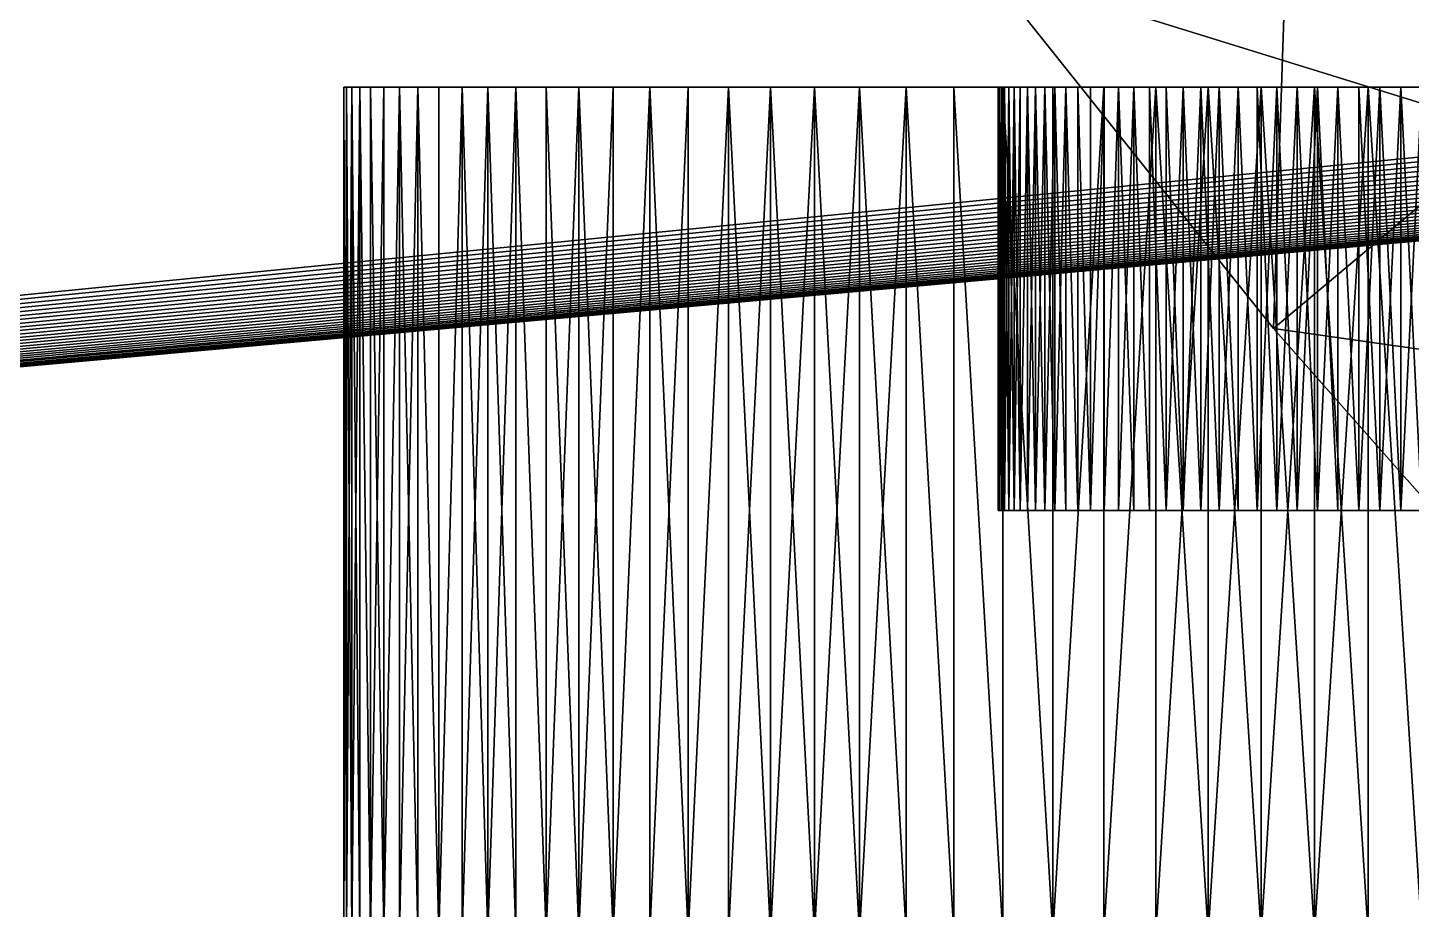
# Model space of a CAD drawing. Header units: millimetres. Extents: x 0 to 520, y -2 to 382.
# Drawn here: x 42.38 to 45.973, y 21.064 to 23.354 of the extents above; entities that cross this region are included whole.
import ezdxf

# ---------------------------------------------------------------- set-up
doc = ezdxf.new("R2010")
doc.units = ezdxf.units.MM

msp = doc.modelspace()

# ---------------------------------------------------------------- linework, layer by layer
at = {"layer": 'BRASS', "color": 52}
for points in [[(509.2, 369.2, 103), (10.8, 369.2, 103), (10.8, 10.8, 103)], [(509.2, 369.2, 103), (10.8, 10.8, 103), (509.2, 10.8, 103)], [(38.3153, 69.0037, 86), (183.401, 36.5929, 86), (20.5, 20.5, 86)], [(20.5, 20.5, 86), (183.401, 36.5929, 86), (183.4233, 36.5137, 86)], [(62.3147, 36.5859), (44.8688, 23.5087), (45.6149, 22.5731)], [(62.3147, 36.5859), (45.6149, 22.5731), (46.4068, 21.6759)], [(20.5, 20.5, 86), (183.4233, 36.5137, 86), (183.4495, 36.4357, 86)], [(20.5, 20.5, 86), (183.4495, 36.4357, 86), (183.4796, 36.3591, 86)], [(20.5, 20.5, 86), (183.4796, 36.3591, 86), (183.5134, 36.2841, 86)], [(20.5, 20.5, 86), (183.5134, 36.2841, 86), (183.5509, 36.2109, 86)], [(20.5, 20.5, 86), (183.5509, 36.2109, 86), (183.5921, 36.1396, 86)], [(20.5, 20.5, 86), (183.5921, 36.1396, 86), (183.6367, 36.0705, 86)], [(20.5, 20.5, 86), (183.6367, 36.0705, 86), (183.6847, 36.0037, 86)], [(20.5, 20.5, 86), (183.6847, 36.0037, 86), (183.736, 35.9394, 86)], [(20.5, 20.5, 86), (183.736, 35.9394, 86), (183.7905, 35.8777, 86)], [(20.5, 20.5, 86), (183.7905, 35.8777, 86), (183.8479, 35.8188, 86)], [(183.8479, 35.8188, 86), (183.9082, 35.7629, 86), (20.5, 20.5, 86)], [(183.9082, 35.7629, 86), (183.9712, 35.71, 86), (20.5, 20.5, 86)], [(183.9712, 35.71, 86), (184.0368, 35.6603, 86), (20.5, 20.5, 86)], [(184.0368, 35.6603, 86), (184.1048, 35.614, 86), (20.5, 20.5, 86)], [(184.1048, 35.614, 86), (184.175, 35.5711, 86), (20.5, 20.5, 86)], [(184.175, 35.5711, 86), (184.2473, 35.5317, 86), (20.5, 20.5, 86)], [(184.2473, 35.5317, 86), (184.3214, 35.496, 86), (20.5, 20.5, 86)], [(184.3214, 35.496, 86), (184.3972, 35.4641, 86), (20.5, 20.5, 86)], [(184.3972, 35.4641, 86), (184.4745, 35.4359, 86), (20.5, 20.5, 86)], [(184.4745, 35.4359, 86), (184.5531, 35.4117, 86), (20.5, 20.5, 86)], [(184.5531, 35.4117, 86), (184.6328, 35.3914, 86), (20.5, 20.5, 86)], [(184.6328, 35.3914, 86), (184.7135, 35.3751, 86), (20.5, 20.5, 86)], [(184.7135, 35.3751, 86), (184.7948, 35.3628, 86), (20.5, 20.5, 86)], [(184.7948, 35.3628, 86), (184.8767, 35.3546, 86), (20.5, 20.5, 86)], [(184.8767, 35.3546, 86), (184.9589, 35.3505, 86), (20.5, 20.5, 86)], [(184.9589, 35.3505, 86), (185.0411, 35.3505, 86), (20.5, 20.5, 86)], [(499.5, 20.5, 86), (20.5, 20.5, 86), (185.0411, 35.3505, 86)], [(45.666, 24.1125, -13), (45.6149, 22.5731, -12), (44.8688, 23.5087, -12)], [(47.1398, 22.356, -13), (45.6149, 22.5731, -12), (45.666, 24.1125, -13)], [(47.1398, 22.356, -13), (45.666, 24.1125, -13), (47.147, 23.8587, -14)], [(44.8688, 23.5087, -3), (45.5065, 23.9917, -3), (46.2278, 23.0873, -3)], [(45.5065, 23.9917, -4), (44.8688, 23.5087, -4), (46.2278, 23.0873, -4)], [(45.5065, 23.9917, -3), (45.5065, 23.9917, -4), (46.2278, 23.0873, -4)], [(46.2278, 23.0873, -3), (45.5065, 23.9917, -3), (46.2278, 23.0873, -4)], [(45.6149, 22.5731), (44.8688, 23.5087, -3), (45.6149, 22.5731, -3)], [(45.6149, 22.5731), (44.8688, 23.5087), (44.8688, 23.5087, -3)], [(44.8688, 23.5087, -3), (46.2278, 23.0873, -3), (45.6149, 22.5731, -3)], [(46.2278, 23.0873, -4), (44.8688, 23.5087, -4), (45.6149, 22.5731, -4)], [(45.6149, 22.5731, -4), (44.8688, 23.5087, -12), (45.6149, 22.5731, -12)], [(45.6149, 22.5731, -4), (44.8688, 23.5087, -4), (44.8688, 23.5087, -12)], [(45.6149, 22.5731, -3), (46.2278, 23.0873, -3), (46.4068, 21.6759, -3)], [(46.2278, 23.0873, -4), (45.6149, 22.5731, -4), (46.4068, 21.6759, -4)], [(45.6149, 22.5731), (45.6149, 22.5731, -3), (46.4068, 21.6759, -3)], [(46.4068, 21.6759), (45.6149, 22.5731), (46.4068, 21.6759, -3)], [(45.6149, 22.5731, -4), (45.6149, 22.5731, -12), (46.4068, 21.6759, -12)], [(46.4068, 21.6759, -4), (45.6149, 22.5731, -4), (46.4068, 21.6759, -12)], [(47.1398, 22.356, -13), (46.4068, 21.6759, -12), (45.6149, 22.5731, -12)]]:
    msp.add_3dface(points, dxfattribs=at)
at = {"layer": 'STEEL', "color": 8}
for points in [[(43.2009, 23.2, 44.9302), (43.2078, 21, 44.7908), (43.2009, 21, 44.9302)], [(43.2009, 23.2, 44.9302), (43.2009, 21, 44.9302), (43.2009, 21, 45.0698)], [(43.2009, 23.2, 44.9302), (43.2078, 23.2, 44.7908), (43.2078, 21, 44.7908)], [(43.2009, 23.2, 45.0698), (43.2009, 23.2, 44.9302), (43.2009, 21, 45.0698)], [(43.2078, 23.2, 45.2092), (43.2009, 21, 45.0698), (43.2078, 21, 45.2092)], [(43.2078, 23.2, 45.2092), (43.2009, 23.2, 45.0698), (43.2009, 21, 45.0698)], [(44.9003, 23.2, 44.9726), (43.2078, 23.2, 44.7908), (43.2009, 23.2, 44.9302)], [(44.9003, 23.2, 45.0274), (44.9003, 23.2, 44.9726), (43.2009, 23.2, 44.9302)], [(44.9003, 23.2, 45.0274), (43.2009, 23.2, 44.9302), (43.2009, 23.2, 45.0698)], [(44.9031, 23.2, 45.0822), (43.2009, 23.2, 45.0698), (43.2078, 23.2, 45.2092)], [(44.9031, 23.2, 45.0822), (44.9003, 23.2, 45.0274), (43.2009, 23.2, 45.0698)], [(43.2078, 23.2, 44.7908), (43.2217, 21, 44.6518), (43.2078, 21, 44.7908)], [(43.2078, 23.2, 44.7908), (43.2217, 23.2, 44.6518), (43.2217, 21, 44.6518)], [(43.2217, 23.2, 45.3482), (43.2078, 21, 45.2092), (43.2217, 21, 45.3482)], [(43.2217, 23.2, 45.3482), (43.2078, 23.2, 45.2092), (43.2078, 21, 45.2092)], [(44.9031, 23.2, 44.9178), (43.2217, 23.2, 44.6518), (43.2078, 23.2, 44.7908)], [(44.9003, 23.2, 44.9726), (44.9031, 23.2, 44.9178), (43.2078, 23.2, 44.7908)], [(44.9085, 23.2, 45.1368), (44.9031, 23.2, 45.0822), (43.2078, 23.2, 45.2092)], [(44.9085, 23.2, 45.1368), (43.2078, 23.2, 45.2092), (43.2217, 23.2, 45.3482)], [(43.2217, 23.2, 44.6518), (43.2425, 21, 44.5138), (43.2217, 21, 44.6518)], [(43.2217, 23.2, 44.6518), (43.2425, 23.2, 44.5138), (43.2425, 21, 44.5138)], [(43.2425, 23.2, 45.4862), (43.2217, 21, 45.3482), (43.2425, 21, 45.4862)], [(43.2425, 23.2, 45.4862), (43.2217, 23.2, 45.3482), (43.2217, 21, 45.3482)], [(44.9085, 23.2, 44.8632), (43.2425, 23.2, 44.5138), (43.2217, 23.2, 44.6518)], [(44.9031, 23.2, 44.9178), (44.9085, 23.2, 44.8632), (43.2217, 23.2, 44.6518)], [(44.9085, 23.2, 45.1368), (43.2217, 23.2, 45.3482), (43.2425, 23.2, 45.4862)], [(43.2425, 23.2, 44.5138), (43.2702, 23.2, 44.3769), (43.2702, 21, 44.3769)], [(43.2425, 23.2, 44.5138), (43.2702, 21, 44.3769), (43.2425, 21, 44.5138)], [(43.2425, 23.2, 45.4862), (43.2425, 21, 45.4862), (43.2702, 21, 45.6231)], [(43.2702, 23.2, 45.6231), (43.2425, 23.2, 45.4862), (43.2702, 21, 45.6231)], [(44.9167, 23.2, 44.809), (43.2702, 23.2, 44.3769), (43.2425, 23.2, 44.5138)], [(44.9085, 23.2, 44.8632), (44.9167, 23.2, 44.809), (43.2425, 23.2, 44.5138)], [(44.9167, 23.2, 45.191), (44.9085, 23.2, 45.1368), (43.2425, 23.2, 45.4862)], [(44.9276, 23.2, 45.2448), (44.9167, 23.2, 45.191), (43.2425, 23.2, 45.4862)], [(44.9276, 23.2, 45.2448), (43.2425, 23.2, 45.4862), (43.2702, 23.2, 45.6231)], [(43.2702, 23.2, 44.3769), (43.3047, 23.2, 44.2416), (43.3047, 21, 44.2416)], [(43.2702, 23.2, 44.3769), (43.3047, 21, 44.2416), (43.2702, 21, 44.3769)], [(43.3047, 23.2, 45.7584), (43.2702, 21, 45.6231), (43.3047, 21, 45.7584)], [(43.3047, 23.2, 45.7584), (43.2702, 23.2, 45.6231), (43.2702, 21, 45.6231)], [(44.9276, 23.2, 44.7552), (43.3047, 23.2, 44.2416), (43.2702, 23.2, 44.3769)], [(44.9167, 23.2, 44.809), (44.9276, 23.2, 44.7552), (43.2702, 23.2, 44.3769)], [(44.9411, 23.2, 45.2979), (44.9276, 23.2, 45.2448), (43.2702, 23.2, 45.6231)], [(44.9411, 23.2, 45.2979), (43.2702, 23.2, 45.6231), (43.3047, 23.2, 45.7584)], [(43.3458, 23.2, 44.1082), (43.3458, 21, 44.1082), (43.3047, 21, 44.2416)], [(43.3047, 23.2, 44.2416), (43.3458, 23.2, 44.1082), (43.3047, 21, 44.2416)], [(43.3458, 23.2, 45.8918), (43.3047, 21, 45.7584), (43.3458, 21, 45.8918)], [(43.3458, 23.2, 45.8918), (43.3047, 23.2, 45.7584), (43.3047, 21, 45.7584)], [(44.9411, 23.2, 44.7021), (43.3458, 23.2, 44.1082), (43.3047, 23.2, 44.2416)], [(44.9276, 23.2, 44.7552), (44.9411, 23.2, 44.7021), (43.3047, 23.2, 44.2416)], [(44.9573, 23.2, 45.3503), (43.3047, 23.2, 45.7584), (43.3458, 23.2, 45.8918)], [(44.9573, 23.2, 45.3503), (44.9411, 23.2, 45.2979), (43.3047, 23.2, 45.7584)], [(43.3458, 23.2, 44.1082), (43.3936, 23.2, 43.977), (43.3936, 21, 43.977)], [(43.3458, 23.2, 44.1082), (43.3936, 21, 43.977), (43.3458, 21, 44.1082)], [(43.3936, 23.2, 46.023), (43.3458, 21, 45.8918), (43.3936, 21, 46.023)], [(43.3936, 23.2, 46.023), (43.3458, 23.2, 45.8918), (43.3458, 21, 45.8918)], [(44.9573, 23.2, 44.6497), (43.3936, 23.2, 43.977), (43.3458, 23.2, 44.1082)], [(44.9411, 23.2, 44.7021), (44.9573, 23.2, 44.6497), (43.3458, 23.2, 44.1082)], [(44.976, 23.2, 45.4019), (43.3458, 23.2, 45.8918), (43.3936, 23.2, 46.023)], [(44.976, 23.2, 45.4019), (44.9573, 23.2, 45.3503), (43.3458, 23.2, 45.8918)], [(43.3936, 23.2, 43.977), (43.4478, 21, 43.8484), (43.3936, 21, 43.977)], [(43.3936, 23.2, 43.977), (43.4478, 23.2, 43.8484), (43.4478, 21, 43.8484)], [(43.3936, 23.2, 46.023), (43.3936, 21, 46.023), (43.4478, 21, 46.1516)], [(43.4478, 23.2, 46.1516), (43.3936, 23.2, 46.023), (43.4478, 21, 46.1516)], [(44.976, 23.2, 44.5981), (43.4478, 23.2, 43.8484), (43.3936, 23.2, 43.977)], [(44.9573, 23.2, 44.6497), (44.976, 23.2, 44.5981), (43.3936, 23.2, 43.977)], [(44.9973, 23.2, 45.4524), (43.3936, 23.2, 46.023), (43.4478, 23.2, 46.1516)], [(44.9973, 23.2, 45.4524), (44.976, 23.2, 45.4019), (43.3936, 23.2, 46.023)], [(43.5084, 23.2, 43.7226), (43.5084, 21, 43.7226), (43.4478, 21, 43.8484)], [(43.4478, 23.2, 43.8484), (43.5084, 23.2, 43.7226), (43.4478, 21, 43.8484)], [(43.5084, 23.2, 46.2774), (43.4478, 21, 46.1516), (43.5084, 21, 46.2774)], [(43.5084, 23.2, 46.2774), (43.4478, 23.2, 46.1516), (43.4478, 21, 46.1516)], [(44.9973, 23.2, 44.5476), (43.5084, 23.2, 43.7226), (43.4478, 23.2, 43.8484)], [(44.976, 23.2, 44.5981), (44.9973, 23.2, 44.5476), (43.4478, 23.2, 43.8484)], [(45.0211, 23.2, 45.5018), (43.4478, 23.2, 46.1516), (43.5084, 23.2, 46.2774)], [(45.0211, 23.2, 45.5018), (44.9973, 23.2, 45.4524), (43.4478, 23.2, 46.1516)], [(43.5084, 23.2, 43.7226), (43.5751, 21, 43.6), (43.5084, 21, 43.7226)], [(43.5084, 23.2, 43.7226), (43.5751, 23.2, 43.6), (43.5751, 21, 43.6)], [(43.5751, 23.2, 46.4), (43.5084, 21, 46.2774), (43.5751, 21, 46.4)], [(43.5751, 23.2, 46.4), (43.5084, 23.2, 46.2774), (43.5084, 21, 46.2774)], [(45.0211, 23.2, 44.4982), (43.5751, 23.2, 43.6), (43.5084, 23.2, 43.7226)], [(44.9973, 23.2, 44.5476), (45.0211, 23.2, 44.4982), (43.5084, 23.2, 43.7226)], [(45.0474, 23.2, 45.55), (43.5084, 23.2, 46.2774), (43.5751, 23.2, 46.4)], [(45.0474, 23.2, 45.55), (45.0211, 23.2, 45.5018), (43.5084, 23.2, 46.2774)], [(43.5751, 23.2, 43.6), (43.6479, 21, 43.4809), (43.5751, 21, 43.6)], [(43.5751, 23.2, 43.6), (43.6479, 23.2, 43.4809), (43.6479, 21, 43.4809)], [(43.6479, 23.2, 46.5191), (43.5751, 21, 46.4), (43.6479, 21, 46.5191)], [(43.6479, 23.2, 46.5191), (43.5751, 23.2, 46.4), (43.5751, 21, 46.4)], [(45.0474, 23.2, 44.45), (43.6479, 23.2, 43.4809), (43.5751, 23.2, 43.6)], [(45.0211, 23.2, 44.4982), (45.0474, 23.2, 44.45), (43.5751, 23.2, 43.6)], [(45.076, 23.2, 45.5968), (43.5751, 23.2, 46.4), (43.6479, 23.2, 46.5191)], [(45.076, 23.2, 45.5968), (45.0474, 23.2, 45.55), (43.5751, 23.2, 46.4)], [(43.6479, 23.2, 43.4809), (43.7266, 21, 43.3655), (43.6479, 21, 43.4809)], [(43.6479, 23.2, 43.4809), (43.7266, 23.2, 43.3655), (43.7266, 21, 43.3655)], [(43.6479, 23.2, 46.5191), (43.6479, 21, 46.5191), (43.7266, 21, 46.6345)], [(43.7266, 23.2, 46.6345), (43.6479, 23.2, 46.5191), (43.7266, 21, 46.6345)], [(45.076, 23.2, 44.4032), (43.7266, 23.2, 43.3655), (43.6479, 23.2, 43.4809)], [(45.0474, 23.2, 44.45), (45.076, 23.2, 44.4032), (43.6479, 23.2, 43.4809)], [(45.1069, 23.2, 45.6421), (43.6479, 23.2, 46.5191), (43.7266, 23.2, 46.6345)], [(45.1069, 23.2, 45.6421), (45.076, 23.2, 45.5968), (43.6479, 23.2, 46.5191)], [(43.7266, 23.2, 43.3655), (43.8109, 21, 43.2542), (43.7266, 21, 43.3655)], [(43.7266, 23.2, 43.3655), (43.8109, 23.2, 43.2542), (43.8109, 21, 43.2542)], [(43.8109, 23.2, 46.7458), (43.7266, 21, 46.6345), (43.8109, 21, 46.7458)], [(43.8109, 23.2, 46.7458), (43.7266, 23.2, 46.6345), (43.7266, 21, 46.6345)], [(45.1069, 23.2, 44.3579), (43.8109, 23.2, 43.2542), (43.7266, 23.2, 43.3655)], [(45.076, 23.2, 44.4032), (45.1069, 23.2, 44.3579), (43.7266, 23.2, 43.3655)], [(45.1069, 23.2, 45.6421), (43.7266, 23.2, 46.6345), (43.8109, 23.2, 46.7458)], [(43.8109, 23.2, 43.2542), (43.9006, 21, 43.1473), (43.8109, 21, 43.2542)], [(43.8109, 23.2, 43.2542), (43.9006, 23.2, 43.1473), (43.9006, 21, 43.1473)], [(43.9006, 23.2, 46.8527), (43.8109, 21, 46.7458), (43.9006, 21, 46.8527)], [(43.9006, 23.2, 46.8527), (43.8109, 23.2, 46.7458), (43.8109, 21, 46.7458)], [(45.14, 23.2, 44.3142), (43.9006, 23.2, 43.1473), (43.8109, 23.2, 43.2542)], [(45.1069, 23.2, 44.3579), (45.14, 23.2, 44.3142), (43.8109, 23.2, 43.2542)], [(45.14, 23.2, 45.6858), (45.1069, 23.2, 45.6421), (43.8109, 23.2, 46.7458)], [(45.1752, 23.2, 45.7279), (43.8109, 23.2, 46.7458), (43.9006, 23.2, 46.8527)], [(45.1752, 23.2, 45.7279), (45.14, 23.2, 45.6858), (43.8109, 23.2, 46.7458)], [(43.9956, 23.2, 43.0449), (43.9956, 21, 43.0449), (43.9006, 21, 43.1473)], [(43.9006, 23.2, 43.1473), (43.9956, 23.2, 43.0449), (43.9006, 21, 43.1473)], [(43.9956, 23.2, 46.9551), (43.9006, 21, 46.8527), (43.9956, 21, 46.9551)], [(43.9956, 23.2, 46.9551), (43.9006, 23.2, 46.8527), (43.9006, 21, 46.8527)], [(45.1752, 23.2, 44.2721), (43.9956, 23.2, 43.0449), (43.9006, 23.2, 43.1473)], [(45.14, 23.2, 44.3142), (45.1752, 23.2, 44.2721), (43.9006, 23.2, 43.1473)], [(45.2125, 23.2, 45.7681), (43.9006, 23.2, 46.8527), (43.9956, 23.2, 46.9551)], [(45.2125, 23.2, 45.7681), (45.1752, 23.2, 45.7279), (43.9006, 23.2, 46.8527)], [(43.9956, 23.2, 43.0449), (44.0955, 21, 42.9475), (43.9956, 21, 43.0449)], [(43.9956, 23.2, 43.0449), (44.0955, 23.2, 42.9475), (44.0955, 21, 42.9475)], [(44.0955, 23.2, 47.0525), (43.9956, 21, 46.9551), (44.0955, 21, 47.0525)], [(44.0955, 23.2, 47.0525), (43.9956, 23.2, 46.9551), (43.9956, 21, 46.9551)], [(45.2518, 23.2, 44.1936), (43.9956, 23.2, 43.0449), (45.2125, 23.2, 44.2319)], [(45.2518, 23.2, 44.1936), (44.0955, 23.2, 42.9475), (43.9956, 23.2, 43.0449)], [(45.1752, 23.2, 44.2721), (45.2125, 23.2, 44.2319), (43.9956, 23.2, 43.0449)], [(44.0955, 23.2, 47.0525), (45.2125, 23.2, 45.7681), (43.9956, 23.2, 46.9551)], [(44.2002, 23.2, 42.8551), (44.2002, 21, 42.8551), (44.0955, 21, 42.9475)], [(44.0955, 23.2, 42.9475), (44.2002, 23.2, 42.8551), (44.0955, 21, 42.9475)], [(44.2002, 23.2, 47.1449), (44.0955, 23.2, 47.0525), (44.0955, 21, 47.0525)], [(44.2002, 23.2, 47.1449), (44.0955, 21, 47.0525), (44.2002, 21, 47.1449)], [(45.2929, 23.2, 44.1574), (44.0955, 23.2, 42.9475), (45.2518, 23.2, 44.1936)], [(45.2929, 23.2, 44.1574), (44.2002, 23.2, 42.8551), (44.0955, 23.2, 42.9475)], [(44.0955, 23.2, 47.0525), (45.2518, 23.2, 45.8064), (45.2125, 23.2, 45.7681)], [(44.0955, 23.2, 47.0525), (45.2929, 23.2, 45.8426), (45.2518, 23.2, 45.8064)], [(44.2002, 23.2, 47.1449), (45.2929, 23.2, 45.8426), (44.0955, 23.2, 47.0525)], [(44.3093, 23.2, 42.768), (44.3093, 21, 42.768), (44.2002, 21, 42.8551)], [(44.2002, 23.2, 42.8551), (44.3093, 23.2, 42.768), (44.2002, 21, 42.8551)], [(44.2002, 23.2, 47.1449), (44.2002, 21, 47.1449), (44.3093, 21, 47.232)], [(44.3093, 23.2, 47.232), (44.2002, 23.2, 47.1449), (44.3093, 21, 47.232)], [(45.3358, 23.2, 44.1232), (44.2002, 23.2, 42.8551), (45.2929, 23.2, 44.1574)], [(45.3358, 23.2, 44.1232), (44.3093, 23.2, 42.768), (44.2002, 23.2, 42.8551)], [(44.3093, 23.2, 47.232), (45.2929, 23.2, 45.8426), (44.2002, 23.2, 47.1449)], [(44.3093, 23.2, 42.768), (44.4227, 21, 42.6865), (44.3093, 21, 42.768)], [(44.3093, 23.2, 42.768), (44.4227, 23.2, 42.6865), (44.4227, 21, 42.6865)], [(44.4227, 23.2, 47.3135), (44.3093, 21, 47.232), (44.4227, 21, 47.3135)], [(44.4227, 23.2, 47.3135), (44.3093, 23.2, 47.232), (44.3093, 21, 47.232)], [(45.3803, 23.2, 44.0911), (44.3093, 23.2, 42.768), (45.3358, 23.2, 44.1232)], [(45.3803, 23.2, 44.0911), (44.4227, 23.2, 42.6865), (44.3093, 23.2, 42.768)], [(44.3093, 23.2, 47.232), (45.3358, 23.2, 45.8768), (45.2929, 23.2, 45.8426)], [(44.3093, 23.2, 47.232), (45.3803, 23.2, 45.9089), (45.3358, 23.2, 45.8768)], [(44.4227, 23.2, 47.3135), (45.3803, 23.2, 45.9089), (44.3093, 23.2, 47.232)], [(44.4227, 23.2, 42.6865), (44.54, 21, 42.6108), (44.4227, 21, 42.6865)], [(44.4227, 23.2, 42.6865), (44.54, 23.2, 42.6108), (44.54, 21, 42.6108)], [(44.54, 23.2, 47.3892), (44.4227, 23.2, 47.3135), (44.4227, 21, 47.3135)], [(44.54, 23.2, 47.3892), (44.4227, 21, 47.3135), (44.54, 21, 47.3892)], [(45.4264, 23.2, 44.0614), (44.4227, 23.2, 42.6865), (45.3803, 23.2, 44.0911)], [(45.4264, 23.2, 44.0614), (44.54, 23.2, 42.6108), (44.4227, 23.2, 42.6865)], [(44.54, 23.2, 47.3892), (45.3803, 23.2, 45.9089), (44.4227, 23.2, 47.3135)], [(44.54, 23.2, 42.6108), (44.6609, 23.2, 42.541), (44.6609, 21, 42.541)], [(44.54, 23.2, 42.6108), (44.6609, 21, 42.541), (44.54, 21, 42.6108)], [(44.6609, 23.2, 47.459), (44.54, 23.2, 47.3892), (44.54, 21, 47.3892)], [(44.6609, 23.2, 47.459), (44.54, 21, 47.3892), (44.6609, 21, 47.459)], [(45.4739, 23.2, 44.034), (44.54, 23.2, 42.6108), (45.4264, 23.2, 44.0614)], [(45.4739, 23.2, 44.034), (44.6609, 23.2, 42.541), (44.54, 23.2, 42.6108)], [(44.54, 23.2, 47.3892), (45.4264, 23.2, 45.9386), (45.3803, 23.2, 45.9089)], [(44.6609, 23.2, 47.459), (45.4264, 23.2, 45.9386), (44.54, 23.2, 47.3892)], [(44.6609, 23.2, 42.541), (44.7851, 23.2, 42.4773), (44.7851, 21, 42.4773)], [(44.6609, 23.2, 42.541), (44.7851, 21, 42.4773), (44.6609, 21, 42.541)], [(44.6609, 23.2, 47.459), (44.6609, 21, 47.459), (44.7851, 21, 47.5227)], [(44.7851, 23.2, 47.5227), (44.6609, 23.2, 47.459), (44.7851, 21, 47.5227)], [(45.5227, 23.2, 44.0089), (44.7851, 23.2, 42.4773), (44.6609, 23.2, 42.541)], [(45.5227, 23.2, 44.0089), (44.6609, 23.2, 42.541), (45.4739, 23.2, 44.034)], [(44.6609, 23.2, 47.459), (45.4739, 23.2, 45.966), (45.4264, 23.2, 45.9386)], [(44.7851, 23.2, 47.5227), (45.4739, 23.2, 45.966), (44.6609, 23.2, 47.459)], [(44.7851, 23.2, 42.4773), (44.9124, 23.2, 42.4199), (44.9124, 21, 42.4199)], [(44.7851, 23.2, 42.4773), (44.9124, 21, 42.4199), (44.7851, 21, 42.4773)], [(44.7851, 23.2, 47.5227), (44.7851, 21, 47.5227), (44.9124, 21, 47.5801)], [(44.9124, 23.2, 47.5801), (44.7851, 23.2, 47.5227), (44.9124, 21, 47.5801)], [(45.5727, 23.2, 43.9864), (44.9124, 23.2, 42.4199), (44.7851, 23.2, 42.4773)], [(45.5727, 23.2, 43.9864), (44.7851, 23.2, 42.4773), (45.5227, 23.2, 44.0089)], [(44.7851, 23.2, 47.5227), (45.5227, 23.2, 45.9911), (45.4739, 23.2, 45.966)], [(44.9124, 23.2, 47.5801), (45.5227, 23.2, 45.9911), (44.7851, 23.2, 47.5227)], [(44.9031, 22.1, 44.9178), (44.9003, 23.2, 44.9726), (44.9003, 22.1, 44.9726)], [(44.9031, 23.2, 44.9178), (44.9003, 23.2, 44.9726), (44.9031, 22.1, 44.9178)], [(44.9003, 22.1, 44.9726), (44.9003, 23.2, 45.0274), (44.9003, 22.1, 45.0274)], [(44.9003, 22.1, 45.0274), (44.9003, 23.2, 45.0274), (44.9031, 22.1, 45.0822)], [(44.9003, 23.2, 44.9726), (44.9003, 23.2, 45.0274), (44.9003, 22.1, 44.9726)], [(44.9003, 23.2, 45.0274), (44.9031, 23.2, 45.0822), (44.9031, 22.1, 45.0822)], [(44.9085, 22.1, 44.8632), (44.9031, 23.2, 44.9178), (44.9031, 22.1, 44.9178)], [(44.9085, 23.2, 44.8632), (44.9031, 23.2, 44.9178), (44.9085, 22.1, 44.8632)], [(44.9031, 22.1, 45.0822), (44.9085, 23.2, 45.1368), (44.9085, 22.1, 45.1368)], [(44.9031, 23.2, 45.0822), (44.9085, 23.2, 45.1368), (44.9031, 22.1, 45.0822)], [(44.9167, 22.1, 44.809), (44.9085, 23.2, 44.8632), (44.9085, 22.1, 44.8632)], [(44.9167, 23.2, 44.809), (44.9085, 23.2, 44.8632), (44.9167, 22.1, 44.809)], [(44.9085, 22.1, 45.1368), (44.9167, 23.2, 45.191), (44.9167, 22.1, 45.191)], [(44.9085, 23.2, 45.1368), (44.9167, 23.2, 45.191), (44.9085, 22.1, 45.1368)], [(44.9124, 23.2, 42.4199), (45.0423, 23.2, 42.3689), (45.0423, 21, 42.3689)], [(44.9124, 23.2, 42.4199), (45.0423, 21, 42.3689), (44.9124, 21, 42.4199)], [(44.9124, 23.2, 47.5801), (44.9124, 21, 47.5801), (45.0423, 21, 47.6311)], [(45.0423, 23.2, 47.6311), (44.9124, 23.2, 47.5801), (45.0423, 21, 47.6311)], [(45.6238, 23.2, 43.9663), (44.9124, 23.2, 42.4199), (45.5727, 23.2, 43.9864)], [(45.6238, 23.2, 43.9663), (45.0423, 23.2, 42.3689), (44.9124, 23.2, 42.4199)], [(44.9124, 23.2, 47.5801), (45.5727, 23.2, 46.0136), (45.5227, 23.2, 45.9911)], [(45.0423, 23.2, 47.6311), (45.5727, 23.2, 46.0136), (44.9124, 23.2, 47.5801)], [(44.9276, 23.2, 44.7552), (44.9167, 23.2, 44.809), (44.9276, 22.1, 44.7552)], [(44.9276, 22.1, 44.7552), (44.9167, 23.2, 44.809), (44.9167, 22.1, 44.809)], [(44.9167, 22.1, 45.191), (44.9276, 23.2, 45.2448), (44.9276, 22.1, 45.2448)], [(44.9167, 23.2, 45.191), (44.9276, 23.2, 45.2448), (44.9167, 22.1, 45.191)], [(44.9411, 23.2, 44.7021), (44.9276, 23.2, 44.7552), (44.9411, 22.1, 44.7021)], [(44.9411, 22.1, 44.7021), (44.9276, 23.2, 44.7552), (44.9276, 22.1, 44.7552)], [(44.9276, 22.1, 45.2448), (44.9411, 23.2, 45.2979), (44.9411, 22.1, 45.2979)], [(44.9276, 23.2, 45.2448), (44.9411, 23.2, 45.2979), (44.9276, 22.1, 45.2448)], [(44.9573, 23.2, 44.6497), (44.9411, 23.2, 44.7021), (44.9573, 22.1, 44.6497)], [(44.9573, 22.1, 44.6497), (44.9411, 23.2, 44.7021), (44.9411, 22.1, 44.7021)], [(44.9411, 22.1, 45.2979), (44.9573, 23.2, 45.3503), (44.9573, 22.1, 45.3503)], [(44.9411, 23.2, 45.2979), (44.9573, 23.2, 45.3503), (44.9411, 22.1, 45.2979)], [(44.976, 22.1, 44.5981), (44.976, 23.2, 44.5981), (44.9573, 22.1, 44.6497)], [(44.976, 23.2, 44.5981), (44.9573, 23.2, 44.6497), (44.9573, 22.1, 44.6497)], [(44.9573, 22.1, 45.3503), (44.976, 23.2, 45.4019), (44.976, 22.1, 45.4019)], [(44.9573, 23.2, 45.3503), (44.976, 23.2, 45.4019), (44.9573, 22.1, 45.3503)], [(44.9973, 22.1, 44.5476), (44.976, 23.2, 44.5981), (44.976, 22.1, 44.5981)], [(44.9973, 23.2, 44.5476), (44.976, 23.2, 44.5981), (44.9973, 22.1, 44.5476)], [(44.976, 22.1, 45.4019), (44.9973, 23.2, 45.4524), (44.9973, 22.1, 45.4524)], [(44.976, 23.2, 45.4019), (44.9973, 23.2, 45.4524), (44.976, 22.1, 45.4019)], [(45.0211, 22.1, 44.4982), (45.0211, 23.2, 44.4982), (44.9973, 22.1, 44.5476)], [(45.0211, 23.2, 44.4982), (44.9973, 23.2, 44.5476), (44.9973, 22.1, 44.5476)], [(44.9973, 22.1, 45.4524), (44.9973, 23.2, 45.4524), (45.0211, 22.1, 45.5018)], [(44.9973, 23.2, 45.4524), (45.0211, 23.2, 45.5018), (45.0211, 22.1, 45.5018)], [(45.0474, 22.1, 44.45), (45.0211, 23.2, 44.4982), (45.0211, 22.1, 44.4982)], [(45.0474, 23.2, 44.45), (45.0211, 23.2, 44.4982), (45.0474, 22.1, 44.45)], [(45.0211, 22.1, 45.5018), (45.0474, 23.2, 45.55), (45.0474, 22.1, 45.55)], [(45.0211, 23.2, 45.5018), (45.0474, 23.2, 45.55), (45.0211, 22.1, 45.5018)], [(45.1747, 23.2, 42.3244), (45.1747, 21, 42.3244), (45.0423, 21, 42.3689)], [(45.0423, 23.2, 42.3689), (45.1747, 23.2, 42.3244), (45.0423, 21, 42.3689)], [(45.1747, 23.2, 47.6756), (45.0423, 23.2, 47.6311), (45.0423, 21, 47.6311)], [(45.1747, 23.2, 47.6756), (45.0423, 21, 47.6311), (45.1747, 21, 47.6756)], [(45.6758, 23.2, 43.9489), (45.1747, 23.2, 42.3244), (45.0423, 23.2, 42.3689)], [(45.6758, 23.2, 43.9489), (45.0423, 23.2, 42.3689), (45.6238, 23.2, 43.9663)], [(45.0423, 23.2, 47.6311), (45.6238, 23.2, 46.0337), (45.5727, 23.2, 46.0136)], [(45.1747, 23.2, 47.6756), (45.6238, 23.2, 46.0337), (45.0423, 23.2, 47.6311)], [(45.076, 22.1, 44.4032), (45.076, 23.2, 44.4032), (45.0474, 22.1, 44.45)], [(45.076, 23.2, 44.4032), (45.0474, 23.2, 44.45), (45.0474, 22.1, 44.45)], [(45.0474, 22.1, 45.55), (45.0474, 23.2, 45.55), (45.076, 22.1, 45.5968)], [(45.0474, 23.2, 45.55), (45.076, 23.2, 45.5968), (45.076, 22.1, 45.5968)], [(45.1069, 22.1, 44.3579), (45.076, 23.2, 44.4032), (45.076, 22.1, 44.4032)], [(45.1069, 23.2, 44.3579), (45.076, 23.2, 44.4032), (45.1069, 22.1, 44.3579)], [(45.076, 22.1, 45.5968), (45.076, 23.2, 45.5968), (45.1069, 22.1, 45.6421)], [(45.076, 23.2, 45.5968), (45.1069, 23.2, 45.6421), (45.1069, 22.1, 45.6421)], [(45.14, 22.1, 44.3142), (45.1069, 23.2, 44.3579), (45.1069, 22.1, 44.3579)], [(45.14, 23.2, 44.3142), (45.1069, 23.2, 44.3579), (45.14, 22.1, 44.3142)], [(45.1069, 22.1, 45.6421), (45.1069, 23.2, 45.6421), (45.14, 22.1, 45.6858)], [(45.1069, 23.2, 45.6421), (45.14, 23.2, 45.6858), (45.14, 22.1, 45.6858)], [(45.1752, 22.1, 44.2721), (45.1752, 23.2, 44.2721), (45.14, 22.1, 44.3142)], [(45.1752, 23.2, 44.2721), (45.14, 23.2, 44.3142), (45.14, 22.1, 44.3142)], [(45.14, 22.1, 45.6858), (45.1752, 23.2, 45.7279), (45.1752, 22.1, 45.7279)], [(45.14, 23.2, 45.6858), (45.1752, 23.2, 45.7279), (45.14, 22.1, 45.6858)], [(45.3091, 23.2, 42.2866), (45.3091, 21, 42.2866), (45.1747, 21, 42.3244)], [(45.1747, 23.2, 42.3244), (45.3091, 23.2, 42.2866), (45.1747, 21, 42.3244)], [(45.3091, 23.2, 47.7134), (45.1747, 23.2, 47.6756), (45.1747, 21, 47.6756)], [(45.3091, 23.2, 47.7134), (45.1747, 21, 47.6756), (45.3091, 21, 47.7134)], [(45.7286, 23.2, 43.934), (45.1747, 23.2, 42.3244), (45.6758, 23.2, 43.9489)], [(45.7286, 23.2, 43.934), (45.3091, 23.2, 42.2866), (45.1747, 23.2, 42.3244)], [(45.1747, 23.2, 47.6756), (45.6758, 23.2, 46.0511), (45.6238, 23.2, 46.0337)], [(45.1747, 23.2, 47.6756), (45.7286, 23.2, 46.066), (45.6758, 23.2, 46.0511)], [(45.3091, 23.2, 47.7134), (45.7286, 23.2, 46.066), (45.1747, 23.2, 47.6756)], [(45.2125, 22.1, 44.2319), (45.2125, 23.2, 44.2319), (45.1752, 22.1, 44.2721)], [(45.2125, 23.2, 44.2319), (45.1752, 23.2, 44.2721), (45.1752, 22.1, 44.2721)], [(45.1752, 22.1, 45.7279), (45.2125, 23.2, 45.7681), (45.2125, 22.1, 45.7681)], [(45.1752, 23.2, 45.7279), (45.2125, 23.2, 45.7681), (45.1752, 22.1, 45.7279)], [(45.2518, 22.1, 44.1936), (45.2125, 23.2, 44.2319), (45.2125, 22.1, 44.2319)], [(45.2518, 23.2, 44.1936), (45.2125, 23.2, 44.2319), (45.2518, 22.1, 44.1936)], [(45.2125, 22.1, 45.7681), (45.2518, 23.2, 45.8064), (45.2518, 22.1, 45.8064)], [(45.2125, 23.2, 45.7681), (45.2518, 23.2, 45.8064), (45.2125, 22.1, 45.7681)], [(45.2929, 22.1, 44.1574), (45.2518, 23.2, 44.1936), (45.2518, 22.1, 44.1936)], [(45.2929, 23.2, 44.1574), (45.2518, 23.2, 44.1936), (45.2929, 22.1, 44.1574)], [(45.2518, 22.1, 45.8064), (45.2518, 23.2, 45.8064), (45.2929, 22.1, 45.8426)], [(45.2518, 23.2, 45.8064), (45.2929, 23.2, 45.8426), (45.2929, 22.1, 45.8426)], [(45.3358, 22.1, 44.1232), (45.2929, 23.2, 44.1574), (45.2929, 22.1, 44.1574)], [(45.3358, 23.2, 44.1232), (45.2929, 23.2, 44.1574), (45.3358, 22.1, 44.1232)], [(45.2929, 22.1, 45.8426), (45.2929, 23.2, 45.8426), (45.3358, 22.1, 45.8768)], [(45.2929, 23.2, 45.8426), (45.3358, 23.2, 45.8768), (45.3358, 22.1, 45.8768)], [(45.3091, 23.2, 42.2866), (45.4452, 23.2, 42.2555), (45.4452, 21, 42.2555)], [(45.3091, 23.2, 42.2866), (45.4452, 21, 42.2555), (45.3091, 21, 42.2866)], [(45.4452, 23.2, 47.7445), (45.3091, 23.2, 47.7134), (45.3091, 21, 47.7134)], [(45.4452, 23.2, 47.7445), (45.3091, 21, 47.7134), (45.4452, 21, 47.7445)], [(45.782, 23.2, 43.9218), (45.3091, 23.2, 42.2866), (45.7286, 23.2, 43.934)], [(45.782, 23.2, 43.9218), (45.4452, 23.2, 42.2555), (45.3091, 23.2, 42.2866)], [(45.4452, 23.2, 47.7445), (45.7286, 23.2, 46.066), (45.3091, 23.2, 47.7134)], [(45.3803, 22.1, 44.0911), (45.3358, 23.2, 44.1232), (45.3358, 22.1, 44.1232)], [(45.3803, 23.2, 44.0911), (45.3358, 23.2, 44.1232), (45.3803, 22.1, 44.0911)], [(45.3358, 22.1, 45.8768), (45.3803, 23.2, 45.9089), (45.3803, 22.1, 45.9089)], [(45.3358, 23.2, 45.8768), (45.3803, 23.2, 45.9089), (45.3358, 22.1, 45.8768)], [(45.4264, 22.1, 44.0614), (45.3803, 23.2, 44.0911), (45.3803, 22.1, 44.0911)], [(45.4264, 23.2, 44.0614), (45.3803, 23.2, 44.0911), (45.4264, 22.1, 44.0614)], [(45.3803, 23.2, 45.9089), (45.4264, 23.2, 45.9386), (45.3803, 22.1, 45.9089)], [(45.3803, 22.1, 45.9089), (45.4264, 23.2, 45.9386), (45.4264, 22.1, 45.9386)], [(45.4739, 23.2, 44.034), (45.4264, 23.2, 44.0614), (45.4739, 22.1, 44.034)], [(45.4739, 22.1, 44.034), (45.4264, 23.2, 44.0614), (45.4264, 22.1, 44.0614)], [(45.4264, 23.2, 45.9386), (45.4739, 23.2, 45.966), (45.4264, 22.1, 45.9386)], [(45.4264, 22.1, 45.9386), (45.4739, 23.2, 45.966), (45.4739, 22.1, 45.966)], [(45.4452, 23.2, 42.2555), (45.5827, 23.2, 42.2313), (45.5827, 21, 42.2313)], [(45.4452, 23.2, 42.2555), (45.5827, 21, 42.2313), (45.4452, 21, 42.2555)], [(45.5827, 23.2, 47.7687), (45.4452, 23.2, 47.7445), (45.4452, 21, 47.7445)], [(45.5827, 23.2, 47.7687), (45.4452, 21, 47.7445), (45.5827, 21, 47.7687)], [(45.8361, 23.2, 43.9123), (45.4452, 23.2, 42.2555), (45.782, 23.2, 43.9218)], [(45.8361, 23.2, 43.9123), (45.5827, 23.2, 42.2313), (45.4452, 23.2, 42.2555)], [(45.4452, 23.2, 47.7445), (45.782, 23.2, 46.0782), (45.7286, 23.2, 46.066)], [(45.5827, 23.2, 47.7687), (45.782, 23.2, 46.0782), (45.4452, 23.2, 47.7445)], [(45.5227, 22.1, 44.0089), (45.5227, 23.2, 44.0089), (45.4739, 22.1, 44.034)], [(45.5227, 23.2, 44.0089), (45.4739, 23.2, 44.034), (45.4739, 22.1, 44.034)], [(45.4739, 22.1, 45.966), (45.4739, 23.2, 45.966), (45.5227, 22.1, 45.9911)], [(45.4739, 23.2, 45.966), (45.5227, 23.2, 45.9911), (45.5227, 22.1, 45.9911)], [(45.5727, 23.2, 43.9864), (45.5227, 23.2, 44.0089), (45.5727, 22.1, 43.9864)], [(45.5727, 22.1, 43.9864), (45.5227, 23.2, 44.0089), (45.5227, 22.1, 44.0089)], [(45.5227, 22.1, 45.9911), (45.5227, 23.2, 45.9911), (45.5727, 22.1, 46.0136)], [(45.5227, 23.2, 45.9911), (45.5727, 23.2, 46.0136), (45.5727, 22.1, 46.0136)], [(45.6238, 23.2, 43.9663), (45.5727, 23.2, 43.9864), (45.6238, 22.1, 43.9663)], [(45.6238, 22.1, 43.9663), (45.5727, 23.2, 43.9864), (45.5727, 22.1, 43.9864)], [(45.5727, 23.2, 46.0136), (45.6238, 23.2, 46.0337), (45.5727, 22.1, 46.0136)], [(45.5727, 22.1, 46.0136), (45.6238, 23.2, 46.0337), (45.6238, 22.1, 46.0337)], [(45.5827, 23.2, 42.2313), (45.7212, 23.2, 42.2139), (45.7212, 21, 42.2139)], [(45.5827, 23.2, 42.2313), (45.7212, 21, 42.2139), (45.5827, 21, 42.2313)], [(45.7212, 23.2, 47.7861), (45.5827, 23.2, 47.7687), (45.5827, 21, 47.7687)], [(45.7212, 23.2, 47.7861), (45.5827, 21, 47.7687), (45.7212, 21, 47.7861)], [(45.8905, 23.2, 43.9055), (45.5827, 23.2, 42.2313), (45.8361, 23.2, 43.9123)], [(45.8905, 23.2, 43.9055), (45.7212, 23.2, 42.2139), (45.5827, 23.2, 42.2313)], [(45.5827, 23.2, 47.7687), (45.8361, 23.2, 46.0877), (45.782, 23.2, 46.0782)], [(45.7212, 23.2, 47.7861), (45.8361, 23.2, 46.0877), (45.5827, 23.2, 47.7687)], [(45.6758, 23.2, 43.9489), (45.6238, 23.2, 43.9663), (45.6758, 22.1, 43.9489)], [(45.6758, 22.1, 43.9489), (45.6238, 23.2, 43.9663), (45.6238, 22.1, 43.9663)], [(45.6238, 23.2, 46.0337), (45.6758, 23.2, 46.0511), (45.6238, 22.1, 46.0337)], [(45.6238, 22.1, 46.0337), (45.6758, 23.2, 46.0511), (45.6758, 22.1, 46.0511)], [(45.7286, 23.2, 43.934), (45.6758, 23.2, 43.9489), (45.7286, 22.1, 43.934)], [(45.7286, 22.1, 43.934), (45.6758, 23.2, 43.9489), (45.6758, 22.1, 43.9489)], [(45.6758, 23.2, 46.0511), (45.7286, 23.2, 46.066), (45.6758, 22.1, 46.0511)], [(45.6758, 22.1, 46.0511), (45.7286, 23.2, 46.066), (45.7286, 22.1, 46.066)], [(45.7212, 23.2, 42.2139), (45.8604, 23.2, 42.2035), (45.8604, 21, 42.2035)], [(45.7212, 23.2, 42.2139), (45.8604, 21, 42.2035), (45.7212, 21, 42.2139)], [(45.8604, 23.2, 47.7965), (45.7212, 21, 47.7861), (45.8604, 21, 47.7965)], [(45.8604, 23.2, 47.7965), (45.7212, 23.2, 47.7861), (45.7212, 21, 47.7861)], [(45.9452, 23.2, 43.9014), (45.7212, 23.2, 42.2139), (45.8905, 23.2, 43.9055)], [(45.9452, 23.2, 43.9014), (45.8604, 23.2, 42.2035), (45.7212, 23.2, 42.2139)], [(45.7212, 23.2, 47.7861), (45.8905, 23.2, 46.0945), (45.8361, 23.2, 46.0877)], [(45.7212, 23.2, 47.7861), (45.9452, 23.2, 46.0986), (45.8905, 23.2, 46.0945)], [(45.8604, 23.2, 47.7965), (45.9452, 23.2, 46.0986), (45.7212, 23.2, 47.7861)], [(45.782, 23.2, 43.9218), (45.7286, 23.2, 43.934), (45.782, 22.1, 43.9218)], [(45.782, 22.1, 43.9218), (45.7286, 23.2, 43.934), (45.7286, 22.1, 43.934)], [(45.7286, 23.2, 46.066), (45.782, 23.2, 46.0782), (45.7286, 22.1, 46.066)], [(45.7286, 22.1, 46.066), (45.782, 23.2, 46.0782), (45.782, 22.1, 46.0782)], [(45.8361, 23.2, 43.9123), (45.782, 23.2, 43.9218), (45.8361, 22.1, 43.9123)], [(45.8361, 22.1, 43.9123), (45.782, 23.2, 43.9218), (45.782, 22.1, 43.9218)], [(45.782, 22.1, 46.0782), (45.782, 23.2, 46.0782), (45.8361, 22.1, 46.0877)], [(45.782, 23.2, 46.0782), (45.8361, 23.2, 46.0877), (45.8361, 22.1, 46.0877)], [(45.8905, 23.2, 43.9055), (45.8361, 23.2, 43.9123), (45.8905, 22.1, 43.9055)], [(45.8905, 22.1, 43.9055), (45.8361, 23.2, 43.9123), (45.8361, 22.1, 43.9123)], [(45.8361, 23.2, 46.0877), (45.8905, 23.2, 46.0945), (45.8361, 22.1, 46.0877)], [(45.8361, 22.1, 46.0877), (45.8905, 23.2, 46.0945), (45.8905, 22.1, 46.0945)], [(45.8604, 23.2, 42.2035), (46, 23.2, 42.2), (46, 21, 42.2)], [(45.8604, 23.2, 42.2035), (46, 21, 42.2), (45.8604, 21, 42.2035)], [(45.8604, 23.2, 47.7965), (45.8604, 21, 47.7965), (46, 21, 47.8)], [(46, 23.2, 47.8), (45.8604, 23.2, 47.7965), (46, 21, 47.8)], [(46, 23.2, 43.9), (46, 23.2, 42.2), (45.8604, 23.2, 42.2035)], [(46, 23.2, 43.9), (45.8604, 23.2, 42.2035), (45.9452, 23.2, 43.9014)], [(46, 23.2, 47.8), (45.9452, 23.2, 46.0986), (45.8604, 23.2, 47.7965)], [(45.9452, 23.2, 43.9014), (45.8905, 23.2, 43.9055), (45.9452, 22.1, 43.9014)], [(45.9452, 22.1, 43.9014), (45.8905, 23.2, 43.9055), (45.8905, 22.1, 43.9055)], [(45.8905, 22.1, 46.0945), (45.9452, 23.2, 46.0986), (45.9452, 22.1, 46.0986)], [(45.8905, 23.2, 46.0945), (45.9452, 23.2, 46.0986), (45.8905, 22.1, 46.0945)], [(46, 23.2, 47.8), (46, 23.2, 46.1), (45.9452, 23.2, 46.0986)], [(46, 23.2, 43.9), (45.9452, 23.2, 43.9014), (46, 22.1, 43.9)], [(46, 22.1, 43.9), (45.9452, 23.2, 43.9014), (45.9452, 22.1, 43.9014)], [(45.9452, 22.1, 46.0986), (46, 23.2, 46.1), (46, 22.1, 46.1)], [(45.9452, 23.2, 46.0986), (46, 23.2, 46.1), (45.9452, 22.1, 46.0986)], [(44.9003, 22.1, 45.0274), (44.9031, 22.1, 44.9178), (44.9003, 22.1, 44.9726)], [(44.9411, 22.1, 45.2979), (44.9003, 22.1, 45.0274), (44.9031, 22.1, 45.0822)], [(45.2518, 22.1, 45.8064), (44.9003, 22.1, 45.0274), (44.9411, 22.1, 45.2979)], [(45.2518, 22.1, 45.8064), (44.9031, 22.1, 44.9178), (44.9003, 22.1, 45.0274)], [(44.9031, 22.1, 44.9178), (44.9167, 22.1, 44.809), (44.9085, 22.1, 44.8632)], [(44.9167, 22.1, 45.191), (44.9031, 22.1, 45.0822), (44.9085, 22.1, 45.1368)], [(44.9411, 22.1, 45.2979), (44.9031, 22.1, 45.0822), (44.9167, 22.1, 45.191)], [(45.2518, 22.1, 45.8064), (44.9167, 22.1, 44.809), (44.9031, 22.1, 44.9178)], [(44.9411, 22.1, 45.2979), (44.9167, 22.1, 45.191), (44.9276, 22.1, 45.2448)], [(45.2518, 22.1, 45.8064), (44.9276, 22.1, 44.7552), (44.9167, 22.1, 44.809)], [(45.2518, 22.1, 45.8064), (44.9411, 22.1, 44.7021), (44.9276, 22.1, 44.7552)], [(44.9411, 22.1, 44.7021), (44.9973, 22.1, 44.5476), (44.976, 22.1, 44.5981)], [(44.9411, 22.1, 44.7021), (44.976, 22.1, 44.5981), (44.9573, 22.1, 44.6497)], [(45.14, 22.1, 45.6858), (44.9411, 22.1, 45.2979), (44.9573, 22.1, 45.3503)], [(45.2518, 22.1, 45.8064), (44.9411, 22.1, 45.2979), (45.14, 22.1, 45.6858)], [(45.2518, 22.1, 45.8064), (44.9973, 22.1, 44.5476), (44.9411, 22.1, 44.7021)], [(45.0474, 22.1, 45.55), (44.9573, 22.1, 45.3503), (44.976, 22.1, 45.4019)], [(45.14, 22.1, 45.6858), (44.9573, 22.1, 45.3503), (45.0474, 22.1, 45.55)], [(45.0211, 22.1, 45.5018), (44.976, 22.1, 45.4019), (44.9973, 22.1, 45.4524)], [(45.0474, 22.1, 45.55), (44.976, 22.1, 45.4019), (45.0211, 22.1, 45.5018)], [(45.2518, 22.1, 45.8064), (45.0211, 22.1, 44.4982), (44.9973, 22.1, 44.5476)], [(46.7875, 22.1, 45.7681), (45.0211, 22.1, 44.4982), (45.2518, 22.1, 45.8064)], [(46.7875, 22.1, 45.7681), (45.0474, 22.1, 44.45), (45.0211, 22.1, 44.4982)], [(45.0474, 22.1, 44.45), (45.1069, 22.1, 44.3579), (45.076, 22.1, 44.4032)], [(45.14, 22.1, 45.6858), (45.0474, 22.1, 45.55), (45.076, 22.1, 45.5968)], [(46.7875, 22.1, 45.7681), (45.1069, 22.1, 44.3579), (45.0474, 22.1, 44.45)], [(45.14, 22.1, 45.6858), (45.076, 22.1, 45.5968), (45.1069, 22.1, 45.6421)], [(47.0724, 22.1, 45.2448), (45.14, 22.1, 44.3142), (45.1069, 22.1, 44.3579)], [(46.7875, 22.1, 45.7681), (47.0724, 22.1, 45.2448), (45.1069, 22.1, 44.3579)], [(45.2518, 22.1, 45.8064), (45.14, 22.1, 45.6858), (45.1752, 22.1, 45.7279)], [(47.0724, 22.1, 45.2448), (45.1752, 22.1, 44.2721), (45.14, 22.1, 44.3142)], [(45.2518, 22.1, 45.8064), (45.1752, 22.1, 45.7279), (45.2125, 22.1, 45.7681)], [(47.0724, 22.1, 45.2448), (45.2125, 22.1, 44.2319), (45.1752, 22.1, 44.2721)], [(47.0833, 22.1, 44.809), (45.2518, 22.1, 44.1936), (45.2125, 22.1, 44.2319)], [(47.0724, 22.1, 45.2448), (47.0833, 22.1, 44.809), (45.2125, 22.1, 44.2319)], [(45.3803, 22.1, 45.9089), (45.2518, 22.1, 45.8064), (45.2929, 22.1, 45.8426)], [(45.4739, 22.1, 45.966), (45.2518, 22.1, 45.8064), (45.3803, 22.1, 45.9089)], [(45.5727, 22.1, 46.0136), (45.2518, 22.1, 45.8064), (45.4739, 22.1, 45.966)], [(45.6238, 22.1, 46.0337), (45.2518, 22.1, 45.8064), (45.5727, 22.1, 46.0136)], [(47.0833, 22.1, 44.809), (45.2929, 22.1, 44.1574), (45.2518, 22.1, 44.1936)], [(46.7875, 22.1, 45.7681), (45.2518, 22.1, 45.8064), (45.6238, 22.1, 46.0337)], [(45.3803, 22.1, 45.9089), (45.2929, 22.1, 45.8426), (45.3358, 22.1, 45.8768)], [(47.0833, 22.1, 44.809), (45.3358, 22.1, 44.1232), (45.2929, 22.1, 44.1574)], [(47.0833, 22.1, 44.809), (45.3803, 22.1, 44.0911), (45.3358, 22.1, 44.1232)], [(45.4739, 22.1, 45.966), (45.3803, 22.1, 45.9089), (45.4264, 22.1, 45.9386)], [(47.0833, 22.1, 44.809), (45.4264, 22.1, 44.0614), (45.3803, 22.1, 44.0911)], [(45.5727, 22.1, 43.9864), (45.4739, 22.1, 44.034), (45.4264, 22.1, 44.0614)], [(47.0833, 22.1, 44.809), (45.5727, 22.1, 43.9864), (45.4264, 22.1, 44.0614)], [(45.5727, 22.1, 43.9864), (45.5227, 22.1, 44.0089), (45.4739, 22.1, 44.034)], [(45.5727, 22.1, 46.0136), (45.4739, 22.1, 45.966), (45.5227, 22.1, 45.9911)], [(47.0833, 22.1, 44.809), (45.6238, 22.1, 43.9663), (45.5727, 22.1, 43.9864)], [(47.0833, 22.1, 44.809), (45.6758, 22.1, 43.9489), (45.6238, 22.1, 43.9663)], [(45.8361, 22.1, 46.0877), (45.6238, 22.1, 46.0337), (45.6758, 22.1, 46.0511)], [(46.7875, 22.1, 45.7681), (45.6238, 22.1, 46.0337), (45.8361, 22.1, 46.0877)], [(45.782, 22.1, 46.0782), (45.6758, 22.1, 46.0511), (45.7286, 22.1, 46.066)], [(47.0833, 22.1, 44.809), (45.7286, 22.1, 43.934), (45.6758, 22.1, 43.9489)], [(45.8361, 22.1, 46.0877), (45.6758, 22.1, 46.0511), (45.782, 22.1, 46.0782)], [(47.0833, 22.1, 44.809), (45.782, 22.1, 43.9218), (45.7286, 22.1, 43.934)], [(47.0833, 22.1, 44.809), (45.8361, 22.1, 43.9123), (45.782, 22.1, 43.9218)], [(47.0833, 22.1, 44.809), (45.8905, 22.1, 43.9055), (45.8361, 22.1, 43.9123)], [(46.3242, 22.1, 46.0511), (45.8361, 22.1, 46.0877), (45.8905, 22.1, 46.0945)], [(46.7875, 22.1, 45.7681), (45.8361, 22.1, 46.0877), (46.3242, 22.1, 46.0511)], [(47.0833, 22.1, 44.809), (45.9452, 22.1, 43.9014), (45.8905, 22.1, 43.9055)], [(46.3242, 22.1, 46.0511), (45.8905, 22.1, 46.0945), (45.9452, 22.1, 46.0986)], [(47.0833, 22.1, 44.809), (46, 22.1, 43.9), (45.9452, 22.1, 43.9014)], [(46.0548, 22.1, 46.0986), (45.9452, 22.1, 46.0986), (46, 22.1, 46.1)], [(46.3242, 22.1, 46.0511), (45.9452, 22.1, 46.0986), (46.0548, 22.1, 46.0986)]]:
    msp.add_3dface(points, dxfattribs=at)

doc.saveas('drawing.dxf')
